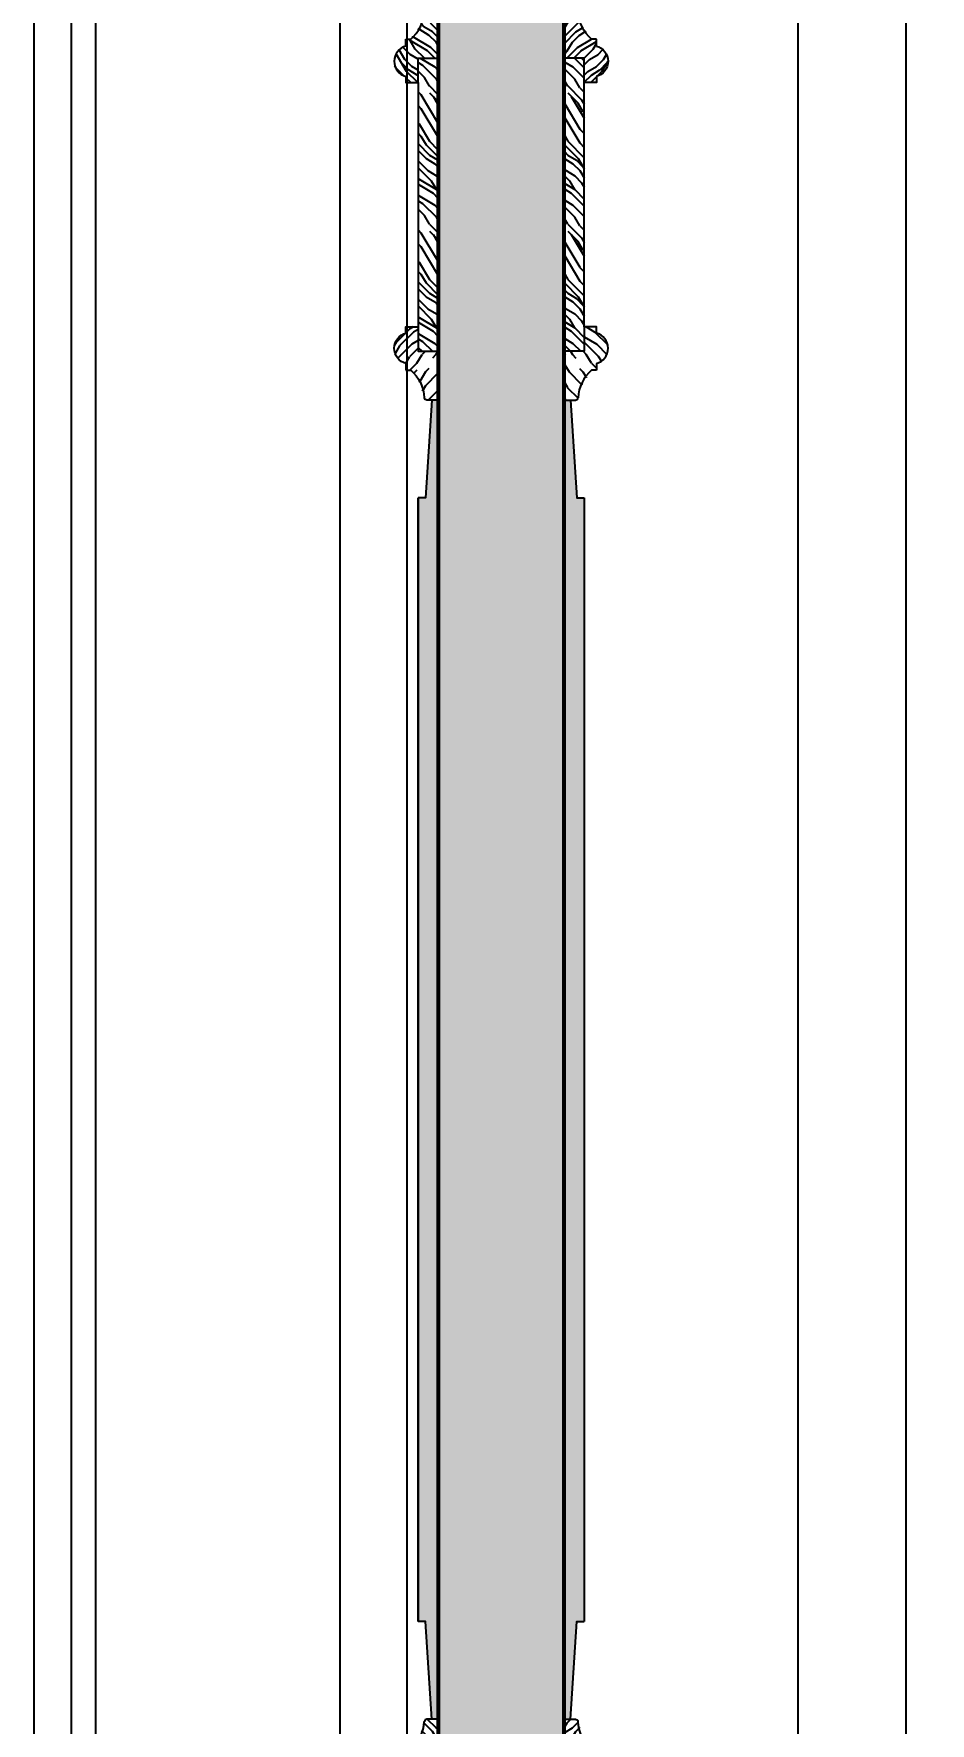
# Model space of a CAD drawing. Header units: millimetres. Extents: x 51249 to 2766742, y -599687 to -1280.
# Drawn here: x 53972 to 54339, y -121404 to -120712 of the extents above; entities that cross this region are included whole.
import ezdxf

# ---------------------------------------------------------------- set-up
doc = ezdxf.new("R2010")
doc.units = ezdxf.units.MM
doc.header["$LTSCALE"] = 10
doc.header["$PDMODE"] = 3
doc.linetypes.add('AUDIT_D_050706142524-0', pattern=[0])
for name, color, linetype in [('D-Detail(节点图层)', 134, 'Continuous'), ('IDT-HATCH', 250, 'AUDIT_D_050706142524-0'), ('IRC-18Norm', 30, 'Continuous')]:
    doc.layers.add(name, color=color, linetype=linetype)
doc.styles.add('DIM', font='SimSun.ttf', dxfattribs={"width": 0.7})
doc.dimstyles.new('10', dxfattribs={"dimscale": 10, "dimtxt": 2, "dimasz": 1, "dimexe": 1, "dimexo": 1, "dimgap": 0.5, "dimtad": 1, "dimdec": 0, "dimzin": 0, "dimdsep": 46, "dimtxsty": 'DIM', "dimblk": 'ARCHTICK', "dimcen": 0, "dimclrd": 5, "dimclre": 5, "dimclrt": 35, "dimadec": 0, "dimazin": 0, "dimtfac": 0.5, "dimtdec": 0, "dimtix": 1, "dimtmove": 2, "dimatfit": 2, "dimldrblk": 'A', "dimfxl": 0, "dimtolj": 1, "dimtzin": 0, "dimlwd": -1, "dimlwe": -1, "dimarcsym": 0})
pattern_1 = [(315, (-5442.057, -189.43), (28.284271, 28.284271), [8, -12, 4, -16]), (315, (-5421.55, -208.523), (28.284271, 28.284271), [8, -32]), (315, (-5422.966, -204.28), (28.284271, 28.284271), [4, -36]), (315, (-5437.815, -188.017), (28.284271, 28.284271), [2, -28, 2, -8]), (315, (-5426.5, -196.502), (28.284271, 28.284271), [8, -12, 2, -18]), (315, (-5432.865, -188.724), (28.284271, 28.284271), [6, -34]), (315, (-5425.087, -195.09), (28.284271, 28.284271), [12, -28]), (315, (-5432.865, -185.896), (28.284271, 28.284271), [8, -32]), (315, (-5420.844, -196.502), (28.284271, 28.284271), [20, -20]), (315, (-5427.915, -186.603), (28.284271, 28.284271), [4, -12, 8, -16]), (315, (-5407.41, -205.695), (28.284271, 28.284271), [8, -32]), (315, (-5412.36, -199.33), (28.284271, 28.284271), [4, -36]), (315, (-5417.31, -192.967), (28.284271, 28.284271), [4, -36]), (315, (-5430.744, -178.118), (28.284271, 28.284271), [8, -32]), (315, (-5415.894, -191.553), (28.284271, 28.284271), [8, -32]), (315, (-5414.48, -190.14), (28.284271, 28.284271), [8, -8, 8, -16]), (315, (-5418.723, -183.067), (28.284271, 28.284271), [4, -20, 8, -8]), (315, (-5412.36, -188.017), (28.284271, 28.284271), [12, -28]), (315, (-5410.945, -186.603), (28.284271, 28.284271), [8, -32]), (315, (-5421.55, -174.582), (28.284271, 28.284271), [12, -16, 4, -8]), (315, (-5420.137, -173.168), (28.284271, 28.284271), [20, -20]), (315, (-5402.46, -189.43), (28.284271, 28.284271), [4, -36]), (315, (-5410.238, -180.24), (28.284271, 28.284271), [8, -32]), (315, (-5415.187, -173.875), (28.284271, 28.284271), [4, -16, 4, -16]), (315, (-5417.31, -170.34), (28.284271, 28.284271), [4, -12, 8, -16]), (315, (-5410.945, -175.29), (28.284271, 28.284271), [4, -20, 4, -12]), (315, (-5404.58, -180.24), (28.284271, 28.284271), [12, -28]), (315, (-5414.48, -167.51), (28.284271, 28.284271), [8, -32]), (315, (-5399.63, -180.946), (28.284271, 28.284271), [4, -36]), (315, (-5393.267, -185.896), (28.284271, 28.284271), [4, -36]), (329.0362435, (-5420.137, -207.109), (28.28427125, -28.28427125), [4.12, -160.804221]), (329.0362435, (-5410.945, -203.573), (28.28427125, -28.28427125), [4.12, -160.804221]), (329.0362435, (-5396.803, -183.774), (28.28427125, -28.28427125), [4.12, -160.804221]), (329.0362435, (-5415.894, -185.896), (28.28427125, -28.28427125), [4.12, -160.804221]), (329.0362435, (-5405.995, -187.31), (28.28427125, -28.28427125), [4.12, -160.804221]), (329.0362435, (-5405.288, -192.26), (28.28427125, -28.28427125), [4.12, -160.804221]), (329.0362435, (-5414.48, -173.168), (28.28427125, -28.28427125), [4.12, -160.804221]), (329.0362435, (-5404.581, -185.896), (28.28427125, -28.28427125), [4.12, -160.804221]), (329.0362435, (-5409.5305, -202.159), (28.28427125, -28.28427125), [8.24, -156.684221]), (329.0362435, (-5410.238, -197.209), (28.28427125, -28.28427125), [8.24, -156.684221]), (329.0362435, (-5408.823, -195.795), (28.28427125, -28.28427125), [8.24, -156.684221]), (120.9637565, (-5426.501, -196.502), (-28.28427125, 28.28427125), [4.12, -8.24, 4.12, -148.444221]), (120.9637565, (-5427.915, -186.603), (-28.28427125, 28.28427125), [4.12, -160.804221]), (120.9637565, (-5415.187, -173.875), (-28.28427125, 28.28427125), [8.24, -156.684221]), (149.0362435, (-5421.551, -208.523), (-28.28427125, 28.28427125), [4.12, -160.804221]), (300.9637565, (-5415.894, -214.18), (28.28427125, -28.28427125), [4.12, -160.804221]), (300.9637565, (-5414.48, -195.795), (28.28427125, -28.28427125), [4.12, -160.804221]), (300.9637565, (-5403.874, -196.502), (28.28427125, -28.28427125), [4.12, -160.804221]), (300.9637565, (-5413.066, -183.067), (28.28427125, -28.28427125), [4.12, -160.804221]), (300.9637565, (-5412.359, -176.703), (28.28427125, -28.28427125), [4.12, -160.804221]), (300.9637565, (-5408.116, -178.118), (28.28427125, -28.28427125), [4.12, -160.804221]), (300.9637565, (-5413.066, -183.067), (28.28427125, -28.28427125), [4.12, -160.804221]), (300.9637565, (-5400.338, -187.31), (28.28427125, -28.28427125), [16.48, -148.444221]), (300.9637565, (-5436.401, -189.431), (28.28427125, -28.28427125), [16.48, -148.444221]), (300.9637565, (-5431.451, -190.138), (28.28427125, -28.28427125), [16.48, -148.444221]), (300.9637565, (-5427.208, -191.553), (28.28427125, -28.28427125), [4.12, -8.24, 8.24, -144.324221]), (300.9637565, (-5425.087, -189.431), (28.28427125, -28.28427125), [8.24, -8.24, 8.24, -140.204221]), (300.9637565, (-5425.087, -183.774), (28.28427125, -28.28427125), [16.48, -148.444221]), (300.9637565, (-5425.794, -178.825), (28.28427125, -28.28427125), [16.48, -148.444221]), (300.9637565, (-5424.38, -177.41), (28.28427125, -28.28427125), [16.48, -148.444221]), (300.9637565, (-5396.095, -188.724), (28.28427125, -28.28427125), [4.12, -160.804221]), (300.9637675, (-5390.439, -188.724), (28.2842767, -28.2842658), [8.24, -156.684221]), (300.9637675, (-5408.823, -173.168), (28.2842767, -28.2842658), [8.24, -156.684221]), (300.9637575, (-5436.401, -195.088), (28.28427174, -28.28427075), [16.48, -148.444221]), (300.9637575, (-5399.631, -192.26), (28.28427174, -28.28427075), [12.36, -152.564221]), (300.9637575, (-5398.924, -197.209), (28.28427174, -28.28427075), [24.72, -140.204221])]

# ---------------------------------------------------------------- blocks, each defined once
blk = doc.blocks.new('ssdsdsggf')
at = {"layer": 'IDT-HATCH'}
h = blk.add_hatch(dxfattribs=at)
h.set_pattern_fill('木纹02', color=8, scale=10, angle=45, style=0, pattern_type=2)
h.set_pattern_definition([(45, (1434.318, 3618.622), (-28.284271, 28.284271), [8, -12, 4, -16]), (45, (1453.41, 3639.13), (-28.284271, 28.284271), [8, -32]), (45, (1449.167, 3637.714), (-28.284271, 28.284271), [4, -36]), (45, (1432.904, 3622.865), (-28.284271, 28.284271), [2, -28, 2, -8]), (45, (1441.39, 3634.18), (-28.284271, 28.284271), [8, -12, 2, -18]), (45, (1433.61, 3627.815), (-28.284271, 28.284271), [6, -34]), (45, (1439.975, 3635.593), (-28.284271, 28.284271), [12, -28]), (45, (1430.782, 3627.815), (-28.284271, 28.284271), [8, -32]), (45, (1441.39, 3639.835), (-28.284271, 28.284271), [20, -20]), (45, (1431.49, 3632.764), (-28.284271, 28.284271), [4, -12, 8, -16]), (45, (1450.58, 3653.27), (-28.284271, 28.284271), [8, -32]), (45, (1444.217, 3648.32), (-28.284271, 28.284271), [4, -36]), (45, (1437.854, 3643.37), (-28.284271, 28.284271), [4, -36]), (45, (1423.004, 3629.936), (-28.284271, 28.284271), [8, -32]), (45, (1436.44, 3644.785), (-28.284271, 28.284271), [8, -32]), (45, (1435.025, 3646.2), (-28.284271, 28.284271), [8, -8, 8, -16]), (45, (1427.954, 3641.957), (-28.284271, 28.284271), [4, -20, 8, -8]), (45, (1432.904, 3648.32), (-28.284271, 28.284271), [12, -28]), (45, (1431.49, 3649.735), (-28.284271, 28.284271), [8, -32]), (45, (1419.47, 3639.13), (-28.284271, 28.284271), [12, -16, 4, -8]), (45, (1418.055, 3640.543), (-28.284271, 28.284271), [20, -20]), (45, (1434.318, 3658.22), (-28.284271, 28.284271), [4, -36]), (45, (1425.126, 3650.442), (-28.284271, 28.284271), [8, -32]), (45, (1418.76, 3645.492), (-28.284271, 28.284271), [4, -16, 4, -16]), (45, (1415.226, 3643.37), (-28.284271, 28.284271), [4, -12, 8, -16]), (45, (1420.176, 3649.735), (-28.284271, 28.284271), [4, -20, 4, -12]), (45, (1425.126, 3656.1), (-28.284271, 28.284271), [12, -28]), (45, (1412.398, 3646.2), (-28.284271, 28.284271), [8, -32]), (45, (1425.833, 3661.05), (-28.284271, 28.284271), [4, -36]), (45, (1430.782, 3667.413), (-28.284271, 28.284271), [4, -36]), (59.0362435, (1451.996, 3640.543), (28.28427125, 28.28427125), [4.12, -160.804221]), (59.0362435, (1448.46, 3649.735), (28.28427125, 28.28427125), [4.12, -160.804221]), (59.0362435, (1428.661, 3663.877), (28.28427125, 28.28427125), [4.12, -160.804221]), (59.0362435, (1430.782, 3644.785), (28.28427125, 28.28427125), [4.12, -160.804221]), (59.0362435, (1432.197, 3654.685), (28.28427125, 28.28427125), [4.12, -160.804221]), (59.0362435, (1437.146, 3655.392), (28.28427125, 28.28427125), [4.12, -160.804221]), (59.0362435, (1418.055, 3646.199), (28.28427125, 28.28427125), [4.12, -160.804221]), (59.0362435, (1430.782, 3656.099), (28.28427125, 28.28427125), [4.12, -160.804221]), (59.0362435, (1447.046, 3651.149), (28.28427125, 28.28427125), [8.24, -156.684221]), (59.0362435, (1442.096, 3650.442), (28.28427125, 28.28427125), [8.24, -156.684221]), (59.0362435, (1440.682, 3651.856), (28.28427125, 28.28427125), [8.24, -156.684221]), (210.9637565, (1441.389, 3634.179), (-28.28427125, -28.28427125), [4.12, -8.24, 4.12, -148.444221]), (210.9637565, (1431.49, 3632.764), (-28.28427125, -28.28427125), [4.12, -160.804221]), (210.9637565, (1418.762, 3645.492), (-28.28427125, -28.28427125), [8.24, -156.684221]), (239.0362435, (1453.41, 3639.128), (-28.28427125, -28.28427125), [4.12, -160.804221]), (30.9637565, (1459.067, 3644.785), (28.28427125, 28.28427125), [4.12, -160.804221]), (30.9637565, (1440.682, 3646.199), (28.28427125, 28.28427125), [4.12, -160.804221]), (30.9637565, (1441.389, 3656.806), (28.28427125, 28.28427125), [4.12, -160.804221]), (30.9637565, (1427.954, 3647.614), (28.28427125, 28.28427125), [4.12, -160.804221]), (30.9637565, (1421.59, 3648.321), (28.28427125, 28.28427125), [4.12, -160.804221]), (30.9637565, (1423.004, 3652.563), (28.28427125, 28.28427125), [4.12, -160.804221]), (30.9637565, (1427.954, 3647.614), (28.28427125, 28.28427125), [4.12, -160.804221]), (30.9637565, (1432.197, 3660.342), (28.28427125, 28.28427125), [16.48, -148.444221]), (30.9637565, (1434.318, 3624.279), (28.28427125, 28.28427125), [16.48, -148.444221]), (30.9637565, (1435.025, 3629.229), (28.28427125, 28.28427125), [16.48, -148.444221]), (30.9637565, (1436.439, 3633.472), (28.28427125, 28.28427125), [4.12, -8.24, 8.24, -144.324221]), (30.9637565, (1434.318, 3635.593), (28.28427125, 28.28427125), [8.24, -8.24, 8.24, -140.204221]), (30.9637565, (1428.661, 3635.593), (28.28427125, 28.28427125), [16.48, -148.444221]), (30.9637565, (1423.711, 3634.886), (28.28427125, 28.28427125), [16.48, -148.444221]), (30.9637565, (1422.297, 3636.3), (28.28427125, 28.28427125), [16.48, -148.444221]), (30.9637565, (1433.611, 3664.584), (28.28427125, 28.28427125), [4.12, -160.804221]), (30.9637675, (1433.611, 3670.241), (28.2842658, 28.2842767), [8.24, -156.684221]), (30.9637675, (1418.055, 3651.856), (28.2842658, 28.2842767), [8.24, -156.684221]), (30.9637575, (1439.975, 3624.279), (28.28427075, 28.28427174), [16.48, -148.444221]), (30.9637575, (1437.146, 3661.049), (28.28427075, 28.28427174), [12.36, -152.564221]), (30.9637575, (1442.096, 3661.756), (28.28427075, 28.28427174), [24.72, -140.204221])])
edge = h.paths.add_edge_path()
edge.add_arc((55979.39, -119555.18), 16.3, 241.49249, 250.72766, ccw=False)
edge.add_arc((55979.38, -119555.25), 16.23, 220.91853, 241.40206, ccw=False)
edge.add_line((55967.12, -119565.88), (55967.12, -119563.88))
edge.add_line((55967.12, -119563.88), (55964.37, -119563.88))
edge.add_arc((55958.12, -119565.6), 6.48, 15.36521, 164.63479)
edge.add_line((55951.87, -119563.88), (55949.37, -119563.88))
edge.add_line((55949.37, -119563.88), (55949.37, -119568.88))
edge.add_line((55949.37, -119568.88), (55959.37, -119568.88))
edge.add_line((55959.37, -119568.88), (55959.37, -119576.88))
edge.add_line((55959.37, -119576.88), (55979.37, -119576.88))
edge.add_line((55979.37, -119576.88), (55979.37, -119571.47))
edge.add_arc((55979.76, -119552.86), 18.61, 252.02014, 268.79831, ccw=False)
at = {"layer": 'IRC-18Norm', "color": 2}
for p, q in [((55964.37, -119563.88, 0), (55967.12, -119563.88, 0)), ((55967.12, -119563.88, 0), (55967.12, -119565.88, 0))]:
    blk.add_line(p, q, dxfattribs=at)
at = {"layer": 'IRC-18Norm', "color": 2, "elevation": 0}
blk.add_lwpolyline([(55951.87, -119563.88), (55949.37, -119563.88), (55949.37, -119568.88), (55959.37, -119568.88), (55959.37, -119576.88), (55979.37, -119576.88), (55979.37, -119572.5)], dxfattribs=at)
at = {"layer": 'IRC-18Norm', "color": 2}
for centre, radius, start, end in [((55958.12, -119565.6, 0), 6.48, 15.36521, 164.63479), ((55979.33, -119555.31, 0), 16.15, 220.87092, 266.68891), ((55978.19, -119572.61, 0), 1.19, 5.23364, 79.66292)]:
    blk.add_arc(centre, radius, start, end, dxfattribs=at)
blk = doc.blocks.new('_ArchTick')
at = {"color": 0, "linetype": 'ByBlock', "const_width": 0.15}
blk.add_lwpolyline([(-0.5, -0.5), (0.5, 0.5)], dxfattribs=at)
blk = doc.blocks.new('*D1053')
at = {"layer": 'D-Detail(节点图层)', "color": 5, "ltscale": 0.15}
for p, q in [((54244.68, -119482.06, 0), (54294.68, -119482.06, 0)), ((54284.68, -121582.06, 0), (54284.68, -119482.06, 0)), ((54244.68, -121582.06, 0), (54294.68, -121582.06, 0))]:
    blk.add_line(p, q, dxfattribs=at)
at = {"layer": 'Defpoints', "color": 0, "ltscale": 0.15}
for p in [(54197.14, -119482.06, 0), (54284.68, -119482.06, 0), (54197.14, -121582.06, 0)]:
    blk.add_point(p, dxfattribs=at)
at = {"layer": 'D-Detail(节点图层)', "color": 5, "ltscale": 0.15, "xscale": 10, "yscale": 10, "zscale": 10}
for p, rotation in [((54284.68, -119482.06, 0), 90), ((54284.68, -121582.06, 0), 270)]:
    blk.add_blockref('_ArchTick', p, dxfattribs=dict(at, rotation=rotation))
at = {"layer": 'D-Detail(节点图层)', "color": 35, "ltscale": 0.15, "insert": (54269.68, -120532.06, 0), "char_height": 20, "attachment_point": 5, "rotation": 90, "style": 'DIM'}
blk.add_mtext('\\A1;2100', dxfattribs=at)
blk = doc.blocks.new('A')
for p, q in [((-1.435, 1.148), (-1.09, 1.437)), ((-1.09, 1.437), (0, 0)), ((-1.435, 1.148), (-0.369, 0)), ((-0.369, 0), (-2.127, 0)), ((-1.435, -1.148), (-0.369, 0)), ((-1.09, -1.437), (0, 0)), ((-1.435, -1.148), (-1.09, -1.437))]:
    blk.add_line(p, q)
for points in [[(-1.435, 1.148), (-1.09, 1.437), (-0.369, 0), (0, 0)], [(-1.435, -1.148), (-1.09, -1.437), (-0.369, 0), (0, 0)]]:
    blk.add_solid(points)
blk = doc.blocks.new('*D1061')
at = {"layer": 'D-Detail(节点图层)', "color": 5, "ltscale": 0.15}
for p, q in [((54288.76, -119467.06, 0), (54338.76, -119467.06, 0)), ((54328.76, -119467.06, 0), (54328.76, -121582.06, 0)), ((54288.76, -121582.06, 0), (54338.76, -121582.06, 0))]:
    blk.add_line(p, q, dxfattribs=at)
at = {"layer": 'Defpoints', "color": 0, "ltscale": 0.15}
for p in [(54197.14, -119467.06, 0), (54197.14, -121582.06, 0), (54328.76, -121582.06, 0)]:
    blk.add_point(p, dxfattribs=at)
at = {"layer": 'D-Detail(节点图层)', "color": 5, "ltscale": 0.15, "xscale": 10, "yscale": 10, "zscale": 10}
for p, rotation in [((54328.76, -119467.06, 0), 90), ((54328.76, -121582.06, 0), 270)]:
    blk.add_blockref('_ArchTick', p, dxfattribs=dict(at, rotation=rotation))
at = {"layer": 'D-Detail(节点图层)', "color": 35, "ltscale": 0.15, "insert": (54313.76, -120524.56, 0), "char_height": 20, "attachment_point": 5, "rotation": 90, "style": 'DIM'}
blk.add_mtext('\\A1;2115', dxfattribs=at)

msp = doc.modelspace()

# ---------------------------------------------------------------- hatches: boundary and pattern name
at = {"layer": 'D-Detail(节点图层)', "ltscale": 0.15}
h = msp.add_hatch(dxfattribs=at)
h.set_pattern_fill('AR-CONC', color=251, scale=10, angle=-90, style=0)
h.set_pattern_definition([(320, (173766.026, -63696.691), (-1.5939086, -18.2184669), [1.905, -20.955]), (265, (173766.026, -63696.691), (19.1056643, 3.5242826), [1.524, -16.764]), (10.451, (173765.894, -63698.21), (17.5116688, -14.6942502), [1.619, -17.809]), (316.1842, (173771.106, -63696.691), (-4.2042328, -27.107904), [2.8575, -31.4325]), (6.6356, (173770.756, -63698.95), (24.7425556, -23.7404234), [2.4285, -26.7135]), (261.184, (173771.106, -63696.69), (24.742512, -23.7404606), [2.286, -25.146]), (291, (173769.836, -63699.231), (-10.2265519, -15.161488), [1.905, -20.955]), (236, (173769.836, -63699.231), (18.4187966, -6.1802028), [1.524, -16.764]), (341.4514, (173768.984, -63700.495), (8.1922858, -21.341649), [1.619, -17.809]), (307.5, (173766.0265, -63696.691), (8.4555039, -0.30886033), [0, -16.5608, 0, -17.018, 0, -16.8275]), (277.5, (173766.0265, -63696.691), (10.0180575, -6.68196625), [0, -9.7028, 0, -16.1798, 0, -6.4135]), (237.5, (173766.0265, -63691.027), (-0.5728744, -13.5590595), [0, -6.35, 0, -19.812, 0, -26.289]), (227.5, (173766.026, -63688.487), (2.5426491, -14.8129181), [0, -8.255, 0, -13.1572, 0, -18.669])])
h.paths.add_polyline_path([(54188.34, -119575.86), (54188.34, -121553.26), (54137.94, -121553.26), (54137.94, -119575.86)])
h = msp.add_hatch(dxfattribs=at)
h.set_pattern_fill('FB木纹中SC300', color=251, scale=10, angle=315, style=0, pattern_type=2)
h.set_pattern_definition(pattern_1)
h.paths.add_polyline_path([(54129.14, -120832.06), (54129.14, -120842.06), (54137.14, -120842.06), (54137.14, -120722.06), (54129.14, -120722.06), (54129.14, -120732.06)])
h = msp.add_hatch(dxfattribs=at)
h.set_pattern_fill('FB木纹中SC300', color=251, scale=10, angle=315, style=0, pattern_type=2)
h.set_pattern_definition(pattern_1)
h.paths.add_polyline_path([(54197.14, -120732.06), (54197.14, -120722.06), (54189.14, -120722.06), (54189.14, -120842.06), (54197.14, -120842.06), (54197.14, -120832.06)])
h = msp.add_hatch(dxfattribs=at)
h.set_pattern_fill('FB木纹中SC300', color=251, scale=10, angle=315, style=0, pattern_type=2)
h.set_pattern_definition(pattern_1)
h.paths.add_polyline_path([(54137.14, -120862.06), (54134.73, -120862.06), (54132.18, -120902.06), (54129.14, -120902.06), (54129.14, -121362.06), (54132.18, -121362.06), (54134.73, -121402.06), (54137.14, -121402.06)])
h = msp.add_hatch(dxfattribs=at)
h.set_pattern_fill('FB木纹中SC300', color=251, scale=10, angle=315, style=0, pattern_type=2)
h.set_pattern_definition([(225, (113768.345, -189.43), (-28.284271, 28.284271), [8, -12, 4, -16]), (225, (113747.84, -208.523), (-28.284271, 28.284271), [8, -32]), (225, (113749.253, -204.28), (-28.284271, 28.284271), [4, -36]), (225, (113764.102, -188.017), (-28.284271, 28.284271), [2, -28, 2, -8]), (225, (113752.79, -196.502), (-28.284271, 28.284271), [8, -12, 2, -18]), (225, (113759.153, -188.724), (-28.284271, 28.284271), [6, -34]), (225, (113751.375, -195.09), (-28.284271, 28.284271), [12, -28]), (225, (113759.153, -185.896), (-28.284271, 28.284271), [8, -32]), (225, (113747.13, -196.502), (-28.284271, 28.284271), [20, -20]), (225, (113754.203, -186.603), (-28.284271, 28.284271), [4, -12, 8, -16]), (225, (113733.697, -205.695), (-28.284271, 28.284271), [8, -32]), (225, (113738.647, -199.33), (-28.284271, 28.284271), [4, -36]), (225, (113743.596, -192.967), (-28.284271, 28.284271), [4, -36]), (225, (113757.03, -178.118), (-28.284271, 28.284271), [8, -32]), (225, (113742.182, -191.553), (-28.284271, 28.284271), [8, -32]), (225, (113740.768, -190.14), (-28.284271, 28.284271), [8, -8, 8, -16]), (225, (113745.01, -183.067), (-28.284271, 28.284271), [4, -20, 8, -8]), (225, (113738.647, -188.017), (-28.284271, 28.284271), [12, -28]), (225, (113737.232, -186.603), (-28.284271, 28.284271), [8, -32]), (225, (113747.84, -174.582), (-28.284271, 28.284271), [12, -16, 4, -8]), (225, (113746.425, -173.168), (-28.284271, 28.284271), [20, -20]), (225, (113728.747, -189.43), (-28.284271, 28.284271), [4, -36]), (225, (113736.525, -180.24), (-28.284271, 28.284271), [8, -32]), (225, (113741.475, -173.875), (-28.284271, 28.284271), [4, -16, 4, -16]), (225, (113743.596, -170.34), (-28.284271, 28.284271), [4, -12, 8, -16]), (225, (113737.232, -175.29), (-28.284271, 28.284271), [4, -20, 4, -12]), (225, (113730.87, -180.24), (-28.284271, 28.284271), [12, -28]), (225, (113740.768, -167.51), (-28.284271, 28.284271), [8, -32]), (225, (113725.92, -180.946), (-28.284271, 28.284271), [4, -36]), (225, (113719.555, -185.896), (-28.284271, 28.284271), [4, -36]), (210.9637565, (113746.425, -207.109), (-28.28427125, -28.28427125), [4.12, -160.804221]), (210.9637565, (113737.232, -203.573), (-28.28427125, -28.28427125), [4.12, -160.804221]), (210.9637565, (113723.09, -183.774), (-28.28427125, -28.28427125), [4.12, -160.804221]), (210.9637565, (113742.182, -185.896), (-28.28427125, -28.28427125), [4.12, -160.804221]), (210.9637565, (113732.283, -187.31), (-28.28427125, -28.28427125), [4.12, -160.804221]), (210.9637565, (113731.576, -192.26), (-28.28427125, -28.28427125), [4.12, -160.804221]), (210.9637565, (113740.768, -173.168), (-28.28427125, -28.28427125), [4.12, -160.804221]), (210.9637565, (113730.868, -185.896), (-28.28427125, -28.28427125), [4.12, -160.804221]), (210.9637565, (113735.818, -202.159), (-28.28427125, -28.28427125), [8.24, -156.684221]), (210.9637565, (113736.525, -197.209), (-28.28427125, -28.28427125), [8.24, -156.684221]), (210.9637565, (113735.111, -195.795), (-28.28427125, -28.28427125), [8.24, -156.684221]), (59.0362435, (113752.789, -196.502), (28.28427125, 28.28427125), [4.12, -8.24, 4.12, -148.444221]), (59.0362435, (113754.203, -186.603), (28.28427125, 28.28427125), [4.12, -160.804221]), (59.0362435, (113741.475, -173.875), (28.28427125, 28.28427125), [8.24, -156.684221]), (30.9637565, (113747.839, -208.523), (28.28427125, 28.28427125), [4.12, -160.804221]), (239.0362435, (113742.182, -214.18), (-28.28427125, -28.28427125), [4.12, -160.804221]), (239.0362435, (113740.768, -195.795), (-28.28427125, -28.28427125), [4.12, -160.804221]), (239.0362435, (113730.161, -196.502), (-28.28427125, -28.28427125), [4.12, -160.804221]), (239.0362435, (113739.354, -183.067), (-28.28427125, -28.28427125), [4.12, -160.804221]), (239.0362435, (113738.647, -176.703), (-28.28427125, -28.28427125), [4.12, -160.804221]), (239.0362435, (113734.404, -178.118), (-28.28427125, -28.28427125), [4.12, -160.804221]), (239.0362435, (113739.354, -183.067), (-28.28427125, -28.28427125), [4.12, -160.804221]), (239.0362435, (113726.626, -187.31), (-28.28427125, -28.28427125), [16.48, -148.444221]), (239.0362435, (113762.688, -189.431), (-28.28427125, -28.28427125), [16.48, -148.444221]), (239.0362435, (113757.738, -190.138), (-28.28427125, -28.28427125), [16.48, -148.444221]), (239.0362435, (113753.496, -191.553), (-28.28427125, -28.28427125), [4.12, -8.24, 8.24, -144.324221]), (239.0362435, (113751.375, -189.431), (-28.28427125, -28.28427125), [8.24, -8.24, 8.24, -140.204221]), (239.0362435, (113751.375, -183.774), (-28.28427125, -28.28427125), [16.48, -148.444221]), (239.0362435, (113752.082, -178.825), (-28.28427125, -28.28427125), [16.48, -148.444221]), (239.0362435, (113750.667, -177.41), (-28.28427125, -28.28427125), [16.48, -148.444221]), (239.0362435, (113722.383, -188.724), (-28.28427125, -28.28427125), [4.12, -160.804221]), (239.0362325, (113716.726, -188.724), (-28.2842767, -28.2842658), [8.24, -156.684221]), (239.0362325, (113735.111, -173.168), (-28.2842767, -28.2842658), [8.24, -156.684221]), (239.0362425, (113762.688, -195.088), (-28.28427174, -28.28427075), [16.48, -148.444221]), (239.0362425, (113725.919, -192.26), (-28.28427174, -28.28427075), [12.36, -152.564221]), (239.0362425, (113725.212, -197.209), (-28.28427174, -28.28427075), [24.72, -140.204221])])
h.paths.add_polyline_path([(54189.14, -120862.06), (54191.56, -120862.06), (54194.11, -120902.06), (54197.14, -120902.06), (54197.14, -121362.06), (54194.11, -121362.06), (54191.56, -121402.06), (54189.14, -121402.06)])

# ---------------------------------------------------------------- linework, layer by layer
at = {"color": 2}
for p, q in [((54137.14, -121577.06, 0), (54137.14, -119550.06, 0)), ((54189.14, -119550.06, 0), (54189.14, -121577.06, 0)), ((54129.14, -120732.06, 0), (54129.14, -120832.06, 0)), ((54197.14, -120832.06, 0), (54197.14, -120732.06, 0))]:
    msp.add_line(p, q, dxfattribs=at)
at = {"color": 2, "elevation": 0}
msp.add_lwpolyline([(54188.34, -119575.86), (54188.34, -121553.26), (54137.94, -121553.26), (54137.94, -119575.86)], close=True, dxfattribs=at)
msp.add_lwpolyline([(54197.14, -120902.06), (54197.14, -121362.06)], dxfattribs=at)
at = {"layer": 'D-Detail(节点图层)', "color": 136, "ltscale": 0.15}
for p, q in [((53971.84, -119444.06, 0), (53971.84, -121582.06, 0)), ((54097.14, -119562.06, 0), (54097.14, -121582.06, 0))]:
    msp.add_line(p, q, dxfattribs=at)
at = {"layer": 'D-Detail(节点图层)', "color": 8, "ltscale": 0.15}
for p, q in [((53987.14, -119502.06, 0), (53987.14, -121582.06, 0)), ((53997.14, -119512.06, 0), (53997.14, -121582.06, 0))]:
    msp.add_line(p, q, dxfattribs=at)
at = {"layer": 'D-Detail(节点图层)', "color": 251, "ltscale": 0.15}
msp.add_line((54124.53, -119562.06, 0), (54124.53, -121572.06, 0), dxfattribs=at)
at = {"layer": 'D-Detail(节点图层)', "color": 251, "ltscale": 0.15, "elevation": 0}
msp.add_lwpolyline([(54129.14, -121362.06), (54129.14, -120902.06)], dxfattribs=at)
at = {"layer": 'IRC-18Norm', "color": 2, "elevation": 0}
for points in [[(54134.73, -120862.06), (54132.18, -120902.06), (54129.14, -120902.06)], [(54191.56, -120862.06), (54194.11, -120902.06), (54197.14, -120902.06)], [(54129.14, -120902.06), (54129.14, -121362.06)], [(54134.73, -121402.06), (54132.18, -121362.06), (54129.14, -121362.06)], [(54191.56, -121402.06), (54194.11, -121362.06), (54197.14, -121362.06)]]:
    msp.add_lwpolyline(points, dxfattribs=at)

# ---------------------------------------------------------------- block references
at = {"layer": 'D-Detail(节点图层)', "color": 1}
for p, rotation in [((-65439.74, -176681.43, 0), 90), ((173766.03, -64882.69, 0), 270), ((-65439.74, -177381.43, 0), 89.99999999999999)]:
    msp.add_blockref('ssdsdsggf', p, dxfattribs=dict(at, rotation=rotation))
at = {"layer": 'D-Detail(节点图层)', "color": 1, "xscale": -1}
for p, rotation in [((173766.03, -176681.43, 0), 270), ((-65439.74, -64882.69, 0), 90), ((173766.03, -177381.43, 0), 270)]:
    msp.add_blockref('ssdsdsggf', p, dxfattribs=dict(at, rotation=rotation))

# ---------------------------------------------------------------- dimensions: what is measured, and where the dimension line sits
at = {"layer": 'D-Detail(节点图层)', "color": 251, "ltscale": 0.15}
dim = msp.add_aligned_dim(p1=(54197.14, -119467.06, 0), p2=(54197.14, -121582.06, 0), distance=131.61, dimstyle='10', dxfattribs=at)
dim.commit()
dim.dimension.update_dxf_attribs({"geometry": '*D1061', "text_midpoint": (54313.76, -120524.56, 0)})
dim = msp.add_linear_dim(base=(54284.68, -119482.06, 0), p1=(54197.14, -121582.06, 0), p2=(54197.14, -119482.06, 0), angle=90, dimstyle='10', dxfattribs=at)
dim.commit()
dim.dimension.update_dxf_attribs({"geometry": '*D1053', "text_midpoint": (54269.68, -120532.06, 0)})

doc.saveas('drawing.dxf')
